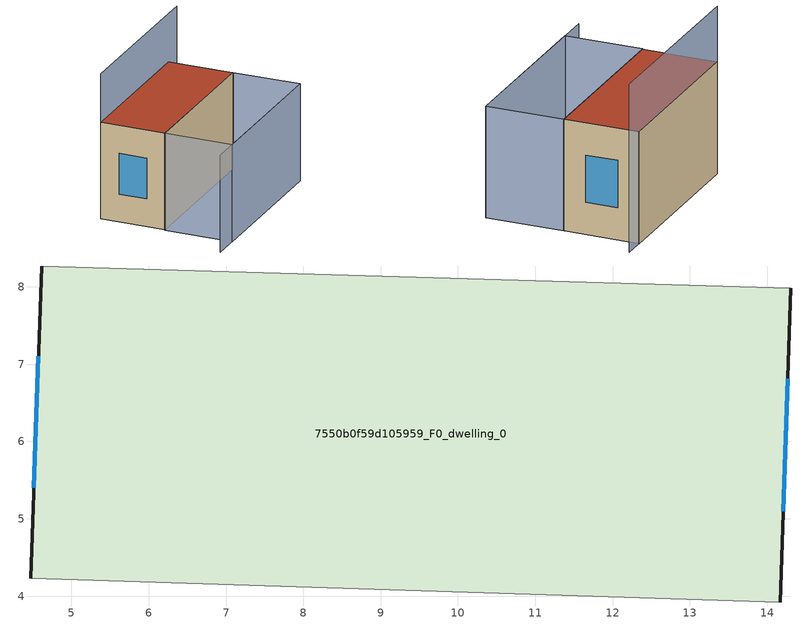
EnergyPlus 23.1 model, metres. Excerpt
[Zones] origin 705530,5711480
7550b0f59d105959_F0_dwelling_0
 floor ground (EU_floor_Construction): 14.31,7.98 14.17,3.92 4.47,4.23 4.61,8.27 z0
 wall outside (EU_wall_Construction): 14.17,3.92 14.31,7.98 / 4.61,8.27 4.47,4.23 z0:6
 wall adiabatic (EU_wall_Construction): 14.31,7.98 4.61,8.27 / 4.47,4.23 14.17,3.92 z0:6
 window (EU_Window_Construction): 14.21,5.1 14.27,6.81 / 4.57,7.1 4.51,5.4 z1.73:4.27
 roof outside (EU_roof_Construction): 14.17,3.92 14.31,7.98 4.61,8.27 4.47,4.23 z6
shading: 2.63,0.12 14.06,-0.28 / 14.06,-0.28 4.31,0.04 / 4.31,0.04 4.45,4.24 / 4.45,4.24 14.19,3.92 / 14.19,3.92 14.06,-0.28 z0:6; 15.49,7.91 4.62,8.27 z0:9
[Building]
EU S2 Campaign: North Axis=0; Terrain=City; Solar Distribution=FullExterior
[Site:Location]
London: Latitude=51.5; Longitude=-0.5; Time Zone=0; Elevation=25
[SizingPeriod:WeatherFileDays]
AnnualSizingPeriod: Begin Month=1; Begin Day of Month=1; End Month=12; End Day of Month=31; Day of Week for Start Day=Monday; Use Weather File Daylight Saving Period=No; Use Weather File Rain and Snow Indicators=No
[MATERIAL]
EU_InternalMass_Material: Roughness=MediumRough; Thickness=0.1; Conductivity=1; Density=1800; Specific Heat=900; Thermal Absorptance=0.9; Solar Absorptance=0.7; Visible Absorptance=0.7
[MATERIAL:NOMASS] Roughness=MediumRough; Thermal Absorptance=0.9; Solar Absorptance=0.7; Visible Absorptance=0.7
Name | Thermal Resistance
EU_wall_NoMass | 0.724719
EU_roof_NoMass | 2.98947
EU_floor_NoMass | 2.39157
[WINDOWMATERIAL:SIMPLEGLAZINGSYSTEM]
EU_Window_SimpleGlazing: UFactor=2.63425; Solar Heat Gain Coefficient=0.76; Visible Transmittance=0.76
[CONSTRUCTION]
EU_wall_Construction: EU_wall_NoMass
EU_roof_Construction: EU_roof_NoMass
EU_floor_Construction: EU_floor_NoMass
EU_InternalMass_Construction: EU_InternalMass_Material
EU_Window_Construction: EU_Window_SimpleGlazing
[ZONE]
7550b0f59d105959_F0_dwelling_0: Type=1; Multiplier=1; Ceiling Height=autocalculate; Volume=235.693; Floor Area=autocalculate; Part of Total Floor Area=Yes
[INTERNALMASS]
7550b0f59d105959_F0_dwelling_0_EU_InternalMass: Construction=EU_InternalMass_Construction; Zone or ZoneList=7550b0f59d105959_F0_dwelling_0; Surface Area=39.2824
[OTHEREQUIPMENT]
EU_Step8_InternalGain_7550b0f59d105959_F0_dwelling_0_f000: Fuel Type=Electricity; Zone or ZoneList or Space or SpaceList=7550b0f59d105959_F0_dwelling_0; Schedule=EU_Step8_GainSchedule_7550b0f59d105959_F0_dwelling_0_f000; Design Level Calculation Method=Watts/Area; Power per Zone Floor Area=1; Fraction Latent=0; Fraction Radiant=0; Fraction Lost=0; Carbon Dioxide Generation Rate=0; EndUse Subcategory=EU_Step8_InternalGains
[ZONEVENTILATION:DESIGNFLOWRATE]
EU_ConstantAir_7550b0f59d105959_F0_dwelling_0: Zone or ZoneList or Space or SpaceList=7550b0f59d105959_F0_dwelling_0; Schedule=EU_AlwaysOn; Design Flow Rate Calculation Method=AirChanges/Hour; Air Changes per Hour=0.418135; Ventilation Type=Natural; Fan Pressure Rise=0; Fan Total Efficiency=1; Constant Term Coefficient=1; Temperature Term Coefficient=0; Velocity Term Coefficient=0; Velocity Squared Term Coefficient=0; Minimum Indoor Temperature=-100; Maximum Indoor Temperature=100; Delta Temperature=-100; Minimum Outdoor Temperature=-100; Maximum Outdoor Temperature=100; Maximum Wind Speed=40
[HVACTEMPLATE:THERMOSTAT]
EU_HeatOnly_7550b0f59d105959_F0_dwelling_0: Constant Heating Setpoint=20; Constant Cooling Setpoint=50
[HVACTEMPLATE:ZONE:IDEALLOADSAIRSYSTEM]
7550b0f59d105959_F0_dwelling_0: Template Thermostat=EU_HeatOnly_7550b0f59d105959_F0_dwelling_0; System Availability Schedule=EU_AlwaysOn; Maximum Heating Supply Air Temperature=50; Minimum Cooling Supply Air Temperature=13; Maximum Heating Supply Air Humidity Ratio=0.0156; Minimum Cooling Supply Air Humidity Ratio=0.0077; Heating Limit=NoLimit; Cooling Limit=NoLimit; Heating Availability Schedule=EU_AlwaysOn; Cooling Availability Schedule=EU_CoolingOff; Dehumidification Control Type=ConstantSensibleHeatRatio; Cooling Sensible Heat Ratio=0.7; Dehumidification Setpoint=60; Humidification Control Type=None; Humidification Setpoint=30; Outdoor Air Method=None; Outdoor Air Flow Rate per Person=0.00944; Outdoor Air Flow Rate per Zone Floor Area=0; Outdoor Air Flow Rate per Zone=0; Demand Controlled Ventilation Type=None; Outdoor Air Economizer Type=NoEconomizer; Heat Recovery Type=None; Sensible Heat Recovery Effectiveness=0.7; Latent Heat Recovery Effectiveness=0.65
[SIZING:ZONE]
7550b0f59d105959_F0_dwelling_0: Zone Cooling Design Supply Air Temperature Input Method=SupplyAirTemperature; Zone Cooling Design Supply Air Temperature=13; Zone Heating Design Supply Air Temperature Input Method=SupplyAirTemperature; Zone Heating Design Supply Air Temperature=50; Zone Cooling Design Supply Air Humidity Ratio=0.008; Zone Heating Design Supply Air Humidity Ratio=0.008; Cooling Design Air Flow Method=DesignDay; Cooling Design Air Flow Rate=0; Cooling Minimum Air Flow per Zone Floor Area=0.000762; Cooling Minimum Air Flow=0; Cooling Minimum Air Flow Fraction=0.2; Heating Design Air Flow Method=DesignDay; Heating Design Air Flow Rate=0; Heating Maximum Air Flow per Zone Floor Area=0.002032; Heating Maximum Air Flow=0.141576; Heating Maximum Air Flow Fraction=0.3; Account for Dedicated Outdoor Air System=No; Dedicated Outdoor Air System Control Strategy=NeutralSupplyAir; Dedicated Outdoor Air Low Setpoint Temperature for Design=autosize; Dedicated Outdoor Air High Setpoint Temperature for Design=autosize; Zone Load Sizing Method=Sensible Load Only No Latent Load; Zone Latent Cooling Design Supply Air Humidity Ratio Input Method=HumidityRatioDifference; Zone Cooling Design Supply Air Humidity Ratio Difference=0.005; Zone Latent Heating Design Supply Air Humidity Ratio Input Method=HumidityRatioDifference; Zone Humidification Design Supply Air Humidity Ratio Difference=0.005
[SCHEDULE:CONSTANT]
Name | Hourly Value
EU_AlwaysOn | 1
EU_CoolingOff | 0
[SCHEDULE:FILE]
EU_Step8_GainSchedule_7550b0f59d105959_F0_dwelling_0_f000: File=../../schedules/7550b0f59d105959/7550b0f59d105959_F0_dwelling_0_f000_gain.csv; Column Number=1; Rows to Skip at Top=0; Number of Hours of Data=8760; Column Separator=Comma; Interpolate to Timestep=No; Minutes per Item=60; Adjust Schedule for Daylight Savings=Yes
